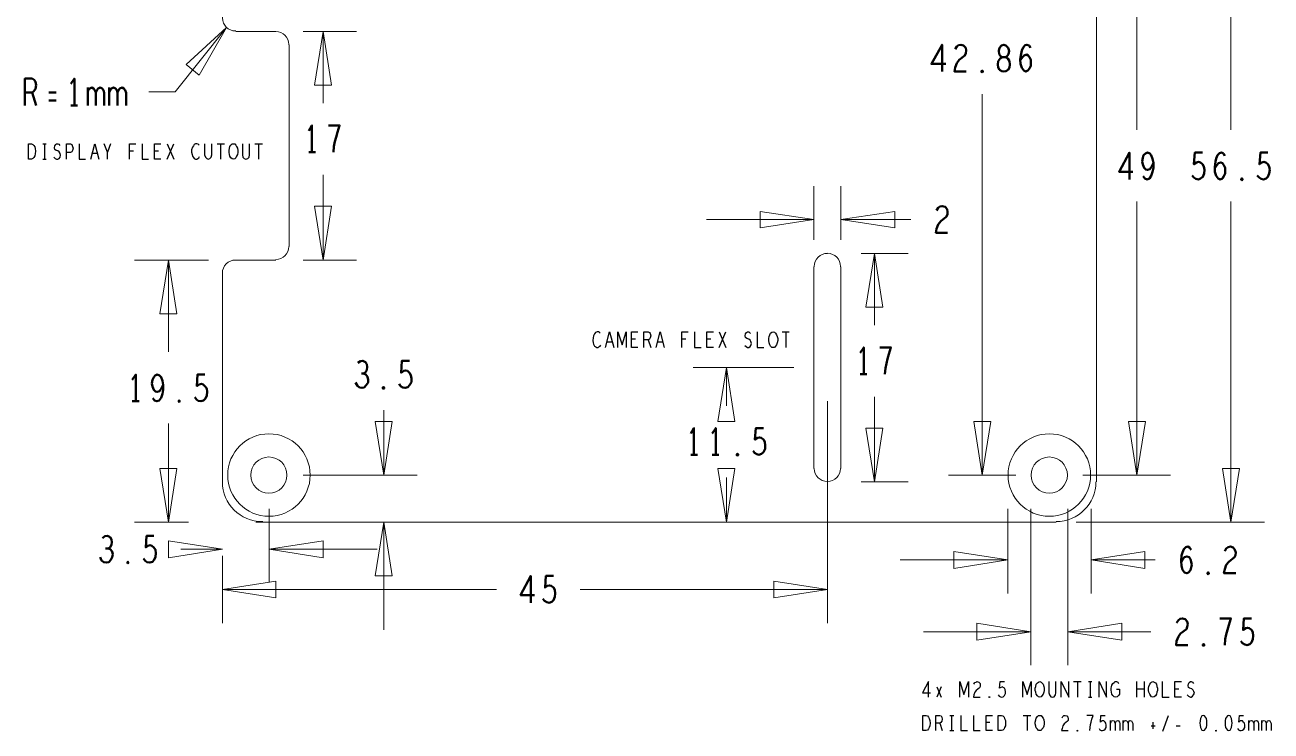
# Model space of a CAD drawing. Header units: inches. Extents: x 0.56 to 9.92, y 1.7 to 6.63.
# Drawn here: x 0.562 to 5.222, y 1.702 to 4.343 of the extents above; entities that cross this region are included whole.
import ezdxf

# ---------------------------------------------------------------- set-up
doc = ezdxf.new("R2010")
doc.units = ezdxf.units.IN
doc.header["$MEASUREMENT"] = 0
doc.layers.add('PDF_Geometry', color=7, linetype='Continuous')

msp = doc.modelspace()

# ---------------------------------------------------------------- linework, layer by layer
at = {"layer": 'PDF_Geometry', "lineweight": 13}
for points in [[(5.0717, 3.95), (5.0717, 5.325), (5.04, 5.1233)], [(4.5683, 2.6333), (4.5683, 5.1733), (4.5683, 2.6333)], [(4.72, 3.95), (4.72, 5.1233)], [(1.165, 4.195), (1.315, 4.3333), (1.1233, 4.0917)], [(1.2133, 4.155), (1.315, 4.3333)], [(1.6017, 4.3183), (1.8017, 4.3183)], [(1.6767, 4.3183), (1.645, 4.1167)], [(1.6767, 4.05), (1.6767, 4.3183)], [(1.7083, 4.1167), (1.6767, 4.3183)], [(1.55, 4.2683), (1.55, 3.5133), (1.55, 4.2683)], [(1.165, 4.195), (1.2133, 4.155)], [(1.645, 4.1167), (1.7083, 4.1167)], [(1.1233, 4.0917), (1.025, 4.0917)], [(4.1417, 4.0833), (4.1417, 2.6583)], [(1.6767, 3.7817), (1.6767, 3.4633)], [(3.5117, 3.5383), (3.5117, 3.74)], [(3.6133, 3.5383), (3.6133, 3.74)], [(4.72, 3.6817), (4.72, 2.6583)], [(5.0717, 3.6817), (5.0717, 2.4833)], [(1.645, 3.665), (1.6767, 3.4633)], [(1.7083, 3.665), (1.645, 3.665)], [(1.6767, 3.4633), (1.7083, 3.665)], [(3.3117, 3.645), (3.3117, 3.5833)], [(3.5117, 3.615), (3.3117, 3.645)], [(3.815, 3.645), (3.6133, 3.615)], [(3.815, 3.5833), (3.815, 3.645)], [(3.11, 3.615), (3.5117, 3.615)], [(3.3117, 3.5833), (3.5117, 3.615)], [(3.6133, 3.615), (3.815, 3.5833)], [(3.875, 3.615), (3.6133, 3.615)], [(1.2483, 3.4633), (0.9717, 3.4633)], [(1.0983, 3.4633), (1.0667, 3.2617)], [(1.0983, 3.12), (1.0983, 3.4633)], [(1.13, 3.2617), (1.0983, 3.4633)], [(1.35, 3.4633), (1.5, 3.4633)], [(1.35, 3.4633), (1.5, 3.4633)], [(1.6017, 3.4633), (1.8017, 3.4633)], [(3.6883, 3.4883), (3.865, 3.4883)], [(3.7383, 3.4883), (3.7067, 3.2867)], [(3.7383, 3.22), (3.7383, 3.4883)], [(3.77, 3.2867), (3.7383, 3.4883)], [(3.5117, 3.4383), (3.5117, 2.6833)], [(3.6133, 2.6833), (3.6133, 3.4383)], [(3.7067, 3.2867), (3.77, 3.2867)], [(1.0667, 3.2617), (1.13, 3.2617)], [(3.4367, 3.0617), (3.06, 3.0617)], [(3.185, 3.0617), (3.1533, 2.86)], [(3.2167, 2.86), (3.185, 3.0617)], [(3.185, 2.9183), (3.185, 3.0617)], [(3.7383, 2.9517), (3.7383, 2.6333)], [(1.9033, 2.9017), (1.9033, 2.6583)], [(3.5633, 2.935), (3.5633, 2.105)], [(1.0983, 2.8517), (1.0983, 2.4833)], [(1.935, 2.86), (1.8717, 2.86)], [(1.8717, 2.86), (1.9033, 2.6583)], [(1.9033, 2.6583), (1.935, 2.86)], [(3.1533, 2.86), (3.2167, 2.86)], [(4.11, 2.86), (4.1417, 2.6583)], [(4.1733, 2.86), (4.11, 2.86)], [(4.1417, 2.6583), (4.1733, 2.86)], [(4.6883, 2.86), (4.72, 2.6583)], [(4.7517, 2.86), (4.6883, 2.86)], [(4.72, 2.6583), (4.7517, 2.86)], [(3.7067, 2.835), (3.7383, 2.6333)], [(3.77, 2.835), (3.7067, 2.835)], [(3.7383, 2.6333), (3.77, 2.835)], [(1.0667, 2.6833), (1.0983, 2.4833)], [(1.13, 2.6833), (1.0667, 2.6833)], [(1.0983, 2.4833), (1.13, 2.6833)], [(1.6017, 2.6583), (2.0283, 2.6583)], [(3.1533, 2.6833), (3.185, 2.4833)], [(3.2167, 2.6833), (3.1533, 2.6833)], [(3.185, 2.65), (3.185, 2.4833), (3.2167, 2.6833)], [(4.2667, 2.6583), (4.015, 2.6583)], [(4.5183, 2.6583), (4.845, 2.6583)], [(5.04, 2.6833), (5.0717, 2.4833)], [(5.1033, 2.6833), (5.04, 2.6833)], [(5.0717, 2.4833), (5.1033, 2.6833)], [(3.6883, 2.6333), (3.865, 2.6333)], [(1.475, 2.5333), (1.475, 2.2567)], [(4.2367, 2.5333), (4.2367, 2.2167)], [(4.3233, 2.5333), (4.3233, 1.9483)], [(4.4617, 2.5333), (4.4617, 1.9483)], [(4.5483, 2.5333), (4.5483, 2.2167)], [(1.1733, 2.4833), (0.9717, 2.4833)], [(1.425, 2.4833), (2.0283, 2.4833)], [(1.45, 2.4833), (4.4183, 2.4833), (1.45, 2.4833)], [(1.9033, 2.4833), (1.8717, 2.2817)], [(1.9033, 2.08), (1.9033, 2.4833)], [(1.935, 2.2817), (1.9033, 2.4833)], [(3.4367, 2.4833), (3.06, 2.4833)], [(4.4933, 2.4833), (5.1967, 2.4833)], [(1.0983, 2.4133), (1.0983, 2.35)], [(1.3, 2.3817), (1.0983, 2.4133)], [(1.0983, 2.35), (1.3, 2.3817)], [(1.145, 2.3817), (1.3, 2.3817)], [(1.6767, 2.4133), (1.475, 2.3817)], [(1.8783, 2.3817), (1.475, 2.3817), (1.6767, 2.35)], [(1.6767, 2.35), (1.6767, 2.4133)], [(1.3, 2.2567), (1.3, 2.3567), (1.3, 2.105)], [(3.835, 2.3417), (4.2367, 2.3417)], [(4.035, 2.3733), (4.035, 2.31)], [(4.2367, 2.3417), (4.035, 2.3733)], [(4.035, 2.31), (4.2367, 2.3417)], [(4.75, 2.3733), (4.5483, 2.3417)], [(4.5483, 2.3417), (4.75, 2.31)], [(4.7883, 2.3417), (4.5483, 2.3417)], [(4.75, 2.31), (4.75, 2.3733)], [(1.5, 2.2617), (1.3, 2.2317)], [(1.5, 2.2), (1.5, 2.2617)], [(1.8717, 2.2817), (1.935, 2.2817)], [(3.3617, 2.2617), (3.3617, 2.2)], [(3.5633, 2.2317), (3.3617, 2.2617)], [(1.3, 2.2317), (1.5, 2.2)], [(2.325, 2.2317), (1.3, 2.2317)], [(2.6383, 2.2317), (3.5633, 2.2317)], [(3.3617, 2.2), (3.5633, 2.2317)], [(4.1217, 2.105), (4.1217, 2.0417)], [(4.3233, 2.0733), (4.1217, 2.105)], [(4.6633, 2.105), (4.4617, 2.0733)], [(4.6633, 2.0417), (4.6633, 2.105)], [(3.9217, 2.0733), (4.3233, 2.0733)], [(4.1217, 2.0417), (4.3233, 2.0733)], [(4.4617, 2.0733), (4.6633, 2.0417)], [(4.7717, 2.0733), (4.4617, 2.0733)]]:
    msp.add_lwpolyline(points, dxfattribs=at)
for points in [[(1.3492, 4.32, -0.409446), (1.3, 4.3683), (1.3, 5.1733), (1.3, 4.3683, 0.409446)], [(1.5483, 4.2692, 0.409446), (1.5, 4.3183), (1.35, 4.3183), (1.5, 4.3183, -0.409446)], [(1.5, 3.465, 0.404095), (1.5483, 3.5133, -0.404095)], [(1.3492, 3.4633, 0.41393), (1.3, 3.4142, -0.41393)], [(1.4492, 2.485, -0.412815), (1.3, 2.6333), (1.3, 3.4133), (1.3, 2.6333, 0.412815)], [(4.4183, 2.485, 0.411341), (4.5667, 2.6333, -0.411341)]]:
    msp.add_lwpolyline(points, format="xyb", close=True, dxfattribs=at)
at = {"layer": 'PDF_Geometry', "lineweight": 50}
for points in [[(3.9917, 4.1683), (3.9917, 4.2683), (3.9517, 4.1967), (4.005, 4.1967)], [(4.04, 4.2517), (4.0467, 4.2617), (4.0533, 4.2667), (4.0617, 4.2683), (4.0717, 4.265), (4.08, 4.2567), (4.0817, 4.2467), (4.08, 4.2367), (4.0767, 4.2283), (4.055, 4.2117), (4.0467, 4.2), (4.04, 4.1833), (4.0383, 4.1683), (4.0817, 4.1683)], [(4.2833, 4.21), (4.2917, 4.2217), (4.2983, 4.2283), (4.3067, 4.2317), (4.3133, 4.2283), (4.3183, 4.2217), (4.3233, 4.2117), (4.3233, 4.2), (4.3233, 4.19), (4.3183, 4.18), (4.3117, 4.1717), (4.305, 4.1683), (4.2967, 4.1717), (4.29, 4.1817), (4.285, 4.1967), (4.2833, 4.2133), (4.2867, 4.235), (4.29, 4.2467), (4.295, 4.2583), (4.3017, 4.2667), (4.3083, 4.2683), (4.3167, 4.265), (4.3217, 4.2567)], [(0.5617, 4.0417), (0.5617, 4.1417), (0.5883, 4.1417), (0.5967, 4.1367), (0.6017, 4.13), (0.6033, 4.1167), (0.6017, 4.1033), (0.595, 4.095), (0.5883, 4.09), (0.5617, 4.09)], [(0.7467, 4.0417), (0.7467, 4.1417), (0.7333, 4.1217)], [(0.7967, 4.0417), (0.7967, 4.1083)], [(0.7967, 4.09), (0.7983, 4.0983), (0.805, 4.105), (0.8117, 4.1083), (0.8183, 4.105), (0.8233, 4.0983), (0.8267, 4.09), (0.8267, 4.0417)], [(0.8267, 4.09), (0.83, 4.0983), (0.835, 4.105), (0.8433, 4.1083), (0.85, 4.105), (0.855, 4.0983), (0.8583, 4.0883), (0.8583, 4.0417)], [(0.8767, 4.0417), (0.8767, 4.1083)], [(0.8767, 4.09), (0.88, 4.0983), (0.885, 4.105), (0.8933, 4.1083), (0.9, 4.105), (0.905, 4.0983), (0.9083, 4.09), (0.9083, 4.0417)], [(0.9083, 4.09), (0.9117, 4.0983), (0.9167, 4.105), (0.925, 4.1083), (0.9317, 4.105), (0.9367, 4.0983), (0.94, 4.0883), (0.94, 4.0417)], [(0.5883, 4.09), (0.6033, 4.0417)], [(0.6783, 4.09), (0.6517, 4.09)], [(0.6517, 4.06), (0.6783, 4.06)], [(0.7333, 4.0417), (0.7583, 4.0417)], [(1.635, 3.8667), (1.635, 3.9667), (1.6233, 3.9467)], [(1.715, 3.8667), (1.7167, 3.8883), (1.72, 3.9067), (1.725, 3.9233), (1.73, 3.9417), (1.7383, 3.9667), (1.6967, 3.9667)], [(1.6233, 3.8667), (1.6483, 3.8667)], [(4.6917, 3.765), (4.6917, 3.865), (4.6533, 3.7933), (4.705, 3.7933)], [(4.7433, 3.7767), (4.75, 3.7683), (4.7583, 3.765), (4.7667, 3.7683), (4.7733, 3.7783), (4.7783, 3.7933), (4.7817, 3.8083), (4.7817, 3.8267), (4.7783, 3.8417), (4.7733, 3.855), (4.7683, 3.8617), (4.76, 3.865), (4.7517, 3.8617), (4.745, 3.855), (4.7417, 3.845), (4.74, 3.8317), (4.7417, 3.82), (4.7467, 3.8083), (4.7533, 3.8017), (4.76, 3.8), (4.7683, 3.8033), (4.775, 3.8117), (4.7817, 3.8267)], [(4.9267, 3.78), (4.9333, 3.7717), (4.94, 3.7667), (4.95, 3.765), (4.9583, 3.7683), (4.9667, 3.775), (4.9717, 3.7867), (4.9733, 3.8), (4.97, 3.8133), (4.965, 3.8217), (4.9583, 3.8283), (4.95, 3.83), (4.9433, 3.8283), (4.9333, 3.8217), (4.9367, 3.865), (4.965, 3.865)], [(5.0117, 3.8067), (5.0183, 3.8183), (5.025, 3.825), (5.0333, 3.8283), (5.04, 3.825), (5.045, 3.8183), (5.05, 3.8083), (5.05, 3.7967), (5.05, 3.7867), (5.045, 3.7767), (5.04, 3.7683), (5.0317, 3.765), (5.0233, 3.7683), (5.0167, 3.7783), (5.0117, 3.7933), (5.0117, 3.81), (5.0133, 3.8317), (5.0167, 3.8433), (5.0217, 3.855), (5.0283, 3.8633), (5.0367, 3.865), (5.0433, 3.8617), (5.0483, 3.8533)], [(5.17, 3.78), (5.1767, 3.7717), (5.185, 3.7667), (5.1933, 3.765), (5.2033, 3.7683), (5.21, 3.775), (5.215, 3.7867), (5.2167, 3.8), (5.215, 3.8133), (5.21, 3.8217), (5.2017, 3.8283), (5.195, 3.83), (5.1867, 3.8283), (5.1783, 3.8217), (5.1817, 3.865), (5.21, 3.865)], [(3.97, 3.6483), (3.9767, 3.6583), (3.9833, 3.6633), (3.9917, 3.665), (4.0033, 3.6617), (4.01, 3.6533), (4.0117, 3.6433), (4.0117, 3.6333), (4.0067, 3.625), (3.9867, 3.6083), (3.9767, 3.5967), (3.97, 3.58), (3.9683, 3.565), (4.0117, 3.565)], [(3.6983, 3.0367), (3.6983, 3.1367), (3.685, 3.1167)], [(3.7767, 3.0367), (3.78, 3.0583), (3.7833, 3.0767), (3.7867, 3.0933), (3.7917, 3.1117), (3.8, 3.1367), (3.7583, 3.1367)], [(1.8283, 3.0383), (1.835, 3.0433), (1.84, 3.0517), (1.8417, 3.0633), (1.84, 3.0733), (1.835, 3.0817), (1.825, 3.0867), (1.8167, 3.085), (1.8067, 3.0783)], [(1.9617, 3), (1.9667, 2.9917), (1.975, 2.9867), (1.9833, 2.985), (1.9933, 2.9883), (2, 2.995), (2.0067, 3.0067), (2.0067, 3.02), (2.005, 3.0333), (2, 3.0417), (1.9917, 3.0483), (1.985, 3.05), (1.9783, 3.0483), (1.9683, 3.0417), (1.9717, 3.0867), (2, 3.0867)], [(0.9767, 2.935), (0.9767, 3.035), (0.9633, 3.015)], [(1.04, 2.9467), (1.0467, 2.9383), (1.055, 2.935), (1.0633, 2.9383), (1.0717, 2.9483), (1.0767, 2.9633), (1.0783, 2.9783), (1.0783, 2.9967), (1.0767, 3.0117), (1.0717, 3.025), (1.065, 3.0317), (1.0567, 3.035), (1.0483, 3.0317), (1.0433, 3.025), (1.0383, 3.015), (1.0367, 3.0017), (1.0383, 2.99), (1.0433, 2.9783), (1.05, 2.9717), (1.0567, 2.97), (1.065, 2.9733), (1.0717, 2.9817), (1.0783, 2.9967)], [(1.1967, 2.95), (1.2033, 2.9417), (1.21, 2.9367), (1.22, 2.935), (1.23, 2.9383), (1.2367, 2.945), (1.2417, 2.9567), (1.2433, 2.97), (1.2417, 2.9833), (1.235, 2.9917), (1.2283, 2.9983), (1.2217, 3), (1.2133, 2.9983), (1.205, 2.9917), (1.2067, 3.035), (1.235, 3.035)], [(1.7983, 3.005), (1.805, 2.9933), (1.8133, 2.9867), (1.8217, 2.985), (1.83, 2.9867), (1.8383, 2.995), (1.845, 3.005), (1.845, 3.015), (1.8433, 3.0267), (1.8367, 3.035), (1.8283, 3.0383), (1.82, 3.0383)], [(3.685, 3.0367), (3.71, 3.0367)], [(0.9633, 2.935), (0.9883, 2.935)], [(3.0633, 2.735), (3.0633, 2.835), (3.0517, 2.815)], [(3.145, 2.735), (3.145, 2.835), (3.1317, 2.815)], [(3.285, 2.75), (3.29, 2.7417), (3.2983, 2.7367), (3.3067, 2.735), (3.3167, 2.7383), (3.3233, 2.745), (3.33, 2.7567), (3.33, 2.77), (3.3283, 2.7833), (3.3233, 2.7917), (3.315, 2.7983), (3.3083, 2.8), (3.3017, 2.7983), (3.2917, 2.7917), (3.295, 2.835), (3.3233, 2.835)], [(3.0517, 2.735), (3.0767, 2.735)], [(3.1317, 2.735), (3.1567, 2.735)], [(0.8733, 2.385), (0.88, 2.39), (0.885, 2.3983), (0.8867, 2.4083), (0.885, 2.4183), (0.88, 2.4267), (0.87, 2.4317), (0.86, 2.43), (0.8517, 2.4233)], [(1.005, 2.3467), (1.0117, 2.3383), (1.0183, 2.3333), (1.0283, 2.3317), (1.0383, 2.335), (1.045, 2.3417), (1.05, 2.3533), (1.0517, 2.3667), (1.05, 2.38), (1.0433, 2.3883), (1.0367, 2.395), (1.03, 2.3967), (1.0217, 2.395), (1.0133, 2.3883), (1.0167, 2.4317), (1.0433, 2.4317)], [(0.8433, 2.3517), (0.8483, 2.34), (0.8567, 2.3333), (0.8667, 2.3317), (0.875, 2.3333), (0.8833, 2.3417), (0.8883, 2.3517), (0.89, 2.3617), (0.8883, 2.3733), (0.88, 2.3817), (0.8733, 2.385), (0.8633, 2.385)], [(4.885, 2.3333), (4.8917, 2.345), (4.8983, 2.3517), (4.9067, 2.355), (4.915, 2.3517), (4.92, 2.345), (4.9233, 2.335), (4.925, 2.3233), (4.9233, 2.3133), (4.92, 2.3033), (4.9133, 2.295), (4.9067, 2.2917), (4.8983, 2.295), (4.89, 2.305), (4.8867, 2.32), (4.885, 2.3367), (4.8867, 2.3583), (4.89, 2.37), (4.895, 2.3817), (4.9033, 2.39), (4.91, 2.3917), (4.9167, 2.3883), (4.9233, 2.38)], [(5.0483, 2.375), (5.0533, 2.385), (5.0617, 2.39), (5.07, 2.3917), (5.08, 2.3883), (5.0867, 2.38), (5.09, 2.37), (5.0883, 2.36), (5.085, 2.3517), (5.0633, 2.335), (5.0533, 2.3233), (5.0483, 2.3067), (5.045, 2.2917), (5.09, 2.2917)], [(2.4533, 2.1817), (2.4533, 2.2817), (2.415, 2.21), (2.4667, 2.21)], [(2.4983, 2.1967), (2.505, 2.1883), (2.5133, 2.1833), (2.5217, 2.1817), (2.5317, 2.185), (2.5383, 2.1917), (2.5433, 2.2033), (2.545, 2.2167), (2.5433, 2.23), (2.5383, 2.2383), (2.53, 2.245), (2.5233, 2.2467), (2.515, 2.245), (2.5067, 2.2383), (2.51, 2.2817), (2.5383, 2.2817)], [(4.8683, 2.1067), (4.875, 2.1167), (4.8817, 2.1217), (4.89, 2.1233), (4.9, 2.12), (4.9083, 2.1117), (4.91, 2.1017), (4.9083, 2.0917), (4.905, 2.0833), (4.8833, 2.0667), (4.875, 2.055), (4.8683, 2.0383), (4.8667, 2.0233), (4.91, 2.0233)], [(5.0483, 2.0233), (5.05, 2.045), (5.0533, 2.0633), (5.0583, 2.08), (5.0633, 2.0983), (5.0717, 2.1233), (5.03, 2.1233)], [(5.1083, 2.0383), (5.115, 2.03), (5.1233, 2.025), (5.1317, 2.0233), (5.1417, 2.0267), (5.1483, 2.0333), (5.1533, 2.045), (5.155, 2.0583), (5.1533, 2.0717), (5.1483, 2.08), (5.14, 2.0867), (5.1333, 2.0883), (5.1267, 2.0867), (5.1167, 2.08), (5.12, 2.1233), (5.1483, 2.1233)]]:
    msp.add_lwpolyline(points, dxfattribs=at)
for points in [[(4.2217, 4.1683), (4.23, 4.17), (4.2383, 4.175), (4.2433, 4.1833), (4.245, 4.195), (4.2433, 4.2067), (4.2367, 4.2167), (4.2283, 4.2217), (4.2167, 4.2217), (4.2117, 4.225), (4.205, 4.2333), (4.2033, 4.245), (4.2067, 4.2567), (4.2133, 4.265), (4.2217, 4.2683), (4.23, 4.265), (4.2383, 4.2567), (4.2417, 4.245), (4.24, 4.2333), (4.2333, 4.225), (4.2283, 4.2217), (4.2167, 4.2217), (4.2083, 4.2167), (4.2017, 4.2067), (4.2, 4.195), (4.2017, 4.1833), (4.2067, 4.175), (4.215, 4.17)], [(4.1417, 4.165), (4.1383, 4.1667), (4.1383, 4.17), (4.1417, 4.1717), (4.1433, 4.17), (4.1433, 4.1667)], [(5.1117, 3.7617), (5.11, 3.7633), (5.11, 3.7667), (5.1117, 3.7683), (5.115, 3.7667), (5.115, 3.7633)], [(1.9033, 2.9817), (1.9, 2.9833), (1.9, 2.9867), (1.9033, 2.9883), (1.905, 2.9867), (1.905, 2.9833)], [(1.1383, 2.9317), (1.1367, 2.9333), (1.1367, 2.9367), (1.1383, 2.9383), (1.14, 2.9367), (1.14, 2.9333)], [(3.2267, 2.7317), (3.2233, 2.7333), (3.2233, 2.7367), (3.2267, 2.7383), (3.2283, 2.7367), (3.2283, 2.7333)], [(0.9467, 2.3283), (0.945, 2.33), (0.945, 2.3333), (0.9467, 2.335), (0.9483, 2.3333), (0.9483, 2.33)], [(4.9867, 2.2883), (4.9833, 2.29), (4.9833, 2.2933), (4.9867, 2.295), (4.9883, 2.2933), (4.9883, 2.29)], [(4.97, 2.02), (4.9667, 2.0217), (4.9667, 2.025), (4.97, 2.0267), (4.9717, 2.025), (4.9717, 2.0217)]]:
    msp.add_lwpolyline(points, close=True, dxfattribs=at)
at = {"layer": 'PDF_Geometry', "lineweight": 25}
for points in [[(0.575, 3.84), (0.575, 3.8983), (0.5867, 3.8983), (0.5917, 3.895), (0.595, 3.8917), (0.5983, 3.8867), (0.6, 3.88), (0.6017, 3.87), (0.6, 3.86), (0.5983, 3.8533), (0.595, 3.8467), (0.5917, 3.8433), (0.5867, 3.84)], [(1.3417, 3.84), (1.3367, 3.8417), (1.3317, 3.845), (1.3283, 3.8517), (1.3267, 3.8583), (1.325, 3.865), (1.325, 3.8733), (1.3267, 3.8817), (1.3283, 3.8883), (1.3317, 3.8933), (1.3367, 3.8983), (1.3417, 3.8983), (1.3467, 3.8983), (1.35, 3.8933), (1.3533, 3.8883), (1.3567, 3.8817), (1.3583, 3.8733), (1.3583, 3.865), (1.3567, 3.8583), (1.3533, 3.8517), (1.35, 3.845), (1.3467, 3.8417)], [(3.36, 3.1367), (3.355, 3.1367), (3.35, 3.1417), (3.3467, 3.1467), (3.345, 3.1533), (3.3433, 3.1617), (3.3433, 3.17), (3.345, 3.1767), (3.3467, 3.1833), (3.35, 3.19), (3.355, 3.1933), (3.36, 3.195), (3.365, 3.1933), (3.3683, 3.19), (3.3717, 3.1833), (3.375, 3.1767), (3.3767, 3.17), (3.3767, 3.1617), (3.375, 3.1533), (3.3717, 3.1467), (3.3683, 3.1417), (3.365, 3.1367)], [(4.3567, 1.8283), (4.3517, 1.83), (4.3483, 1.8333), (4.3433, 1.84), (4.3417, 1.8467), (4.34, 1.8533), (4.34, 1.8617), (4.3417, 1.8683), (4.3433, 1.8767), (4.3483, 1.8817), (4.3517, 1.885), (4.3567, 1.8867), (4.3617, 1.885), (4.365, 1.8817), (4.37, 1.8767), (4.3717, 1.8683), (4.3733, 1.8617), (4.3733, 1.8533), (4.3717, 1.8467), (4.37, 1.84), (4.365, 1.8333), (4.3617, 1.83)], [(4.78, 1.8283), (4.775, 1.83), (4.7717, 1.8333), (4.7683, 1.84), (4.765, 1.8467), (4.7633, 1.8533), (4.7633, 1.8617), (4.765, 1.8683), (4.7683, 1.8767), (4.7717, 1.8817), (4.775, 1.885), (4.78, 1.8867), (4.785, 1.885), (4.79, 1.8817), (4.7933, 1.8767), (4.795, 1.8683), (4.7967, 1.8617), (4.7967, 1.8533), (4.795, 1.8467), (4.7933, 1.84), (4.79, 1.8333), (4.785, 1.83)], [(4.1683, 1.8267), (4.1667, 1.8283), (4.1667, 1.83), (4.1683, 1.83), (4.17, 1.83), (4.17, 1.8283)], [(3.92, 1.7033), (3.92, 1.76), (3.9317, 1.76), (3.9367, 1.7583), (3.94, 1.7533), (3.9433, 1.7483), (3.945, 1.7417), (3.9467, 1.7317), (3.945, 1.7217), (3.9433, 1.715), (3.94, 1.71), (3.9367, 1.705), (3.9317, 1.7033)], [(4.2017, 1.7033), (4.2017, 1.76), (4.2133, 1.76), (4.2183, 1.7583), (4.2233, 1.7533), (4.225, 1.7483), (4.2283, 1.7417), (4.2283, 1.7317), (4.2283, 1.7217), (4.225, 1.715), (4.2233, 1.71), (4.2183, 1.705), (4.2133, 1.7033)], [(4.3567, 1.7033), (4.3517, 1.7033), (4.3483, 1.7083), (4.3433, 1.7133), (4.3417, 1.72), (4.34, 1.7283), (4.34, 1.735), (4.3417, 1.7433), (4.3433, 1.75), (4.3483, 1.7567), (4.3517, 1.76), (4.3567, 1.76), (4.3617, 1.76), (4.365, 1.7567), (4.37, 1.75), (4.3717, 1.7433), (4.3733, 1.735), (4.3733, 1.7283), (4.3717, 1.72), (4.37, 1.7133), (4.365, 1.7083), (4.3617, 1.7033)], [(4.9683, 1.76), (4.9633, 1.7583), (4.96, 1.7533), (4.9583, 1.7483), (4.9567, 1.74), (4.955, 1.7317), (4.9567, 1.7233), (4.9583, 1.715), (4.96, 1.71), (4.9633, 1.705), (4.9683, 1.7033), (4.9733, 1.705), (4.9767, 1.71), (4.98, 1.715), (4.9817, 1.7233), (4.9817, 1.7317), (4.9817, 1.74), (4.98, 1.7483), (4.9767, 1.7533), (4.9733, 1.7583)], [(5.0633, 1.76), (5.0583, 1.7583), (5.055, 1.7533), (5.0517, 1.7483), (5.05, 1.74), (5.05, 1.7317), (5.05, 1.7233), (5.0517, 1.715), (5.055, 1.71), (5.0583, 1.705), (5.0633, 1.7033), (5.0683, 1.705), (5.0717, 1.71), (5.0733, 1.715), (5.075, 1.7233), (5.0767, 1.7317), (5.075, 1.74), (5.0733, 1.7483), (5.0717, 1.7533), (5.0683, 1.7583)], [(4.4983, 1.7017), (4.4967, 1.7017), (4.4967, 1.7033), (4.4983, 1.705), (4.4983, 1.7033)], [(5.015, 1.7017), (5.015, 1.7033), (5.015, 1.705), (5.0167, 1.7033), (5.0167, 1.7017)]]:
    msp.add_lwpolyline(points, close=True, dxfattribs=at)
for points in [[(0.6283, 3.8983), (0.6417, 3.8983)], [(0.635, 3.8983), (0.635, 3.84)], [(0.67, 3.8483), (0.675, 3.8433), (0.68, 3.84), (0.685, 3.84), (0.69, 3.8433), (0.6933, 3.8483), (0.695, 3.855), (0.6933, 3.8617), (0.69, 3.8683), (0.685, 3.8717), (0.6783, 3.8733), (0.6733, 3.8767), (0.6717, 3.8833), (0.6733, 3.89), (0.6767, 3.895), (0.68, 3.8983), (0.685, 3.8983), (0.6883, 3.8967), (0.6917, 3.8917)], [(0.7167, 3.84), (0.7167, 3.8983), (0.7317, 3.8983), (0.7367, 3.895), (0.74, 3.8883), (0.7417, 3.8817), (0.74, 3.8733), (0.7367, 3.8683), (0.7317, 3.865), (0.7167, 3.865)], [(0.765, 3.8983), (0.765, 3.84), (0.7883, 3.84)], [(0.8083, 3.84), (0.8233, 3.8983), (0.8383, 3.84)], [(0.87, 3.84), (0.87, 3.8667), (0.8583, 3.8983)], [(0.8817, 3.8983), (0.87, 3.8667)], [(0.9533, 3.84), (0.9533, 3.8983), (0.9767, 3.8983)], [(0.9683, 3.87), (0.9533, 3.87)], [(1, 3.8983), (1, 3.84), (1.0233, 3.84)], [(1.07, 3.84), (1.0467, 3.84), (1.0467, 3.8983), (1.07, 3.8983)], [(1.0617, 3.87), (1.0467, 3.87)], [(1.0933, 3.84), (1.1183, 3.8983)], [(1.0933, 3.8983), (1.1183, 3.84)], [(1.2133, 3.8933), (1.21, 3.8967), (1.205, 3.8983), (1.2, 3.8983), (1.195, 3.895), (1.1917, 3.89), (1.1883, 3.885), (1.185, 3.875), (1.185, 3.8667), (1.1867, 3.8583), (1.1883, 3.8517), (1.1917, 3.8467), (1.195, 3.8433), (1.2, 3.84), (1.205, 3.84), (1.2083, 3.8433), (1.2117, 3.845), (1.215, 3.85)], [(1.2333, 3.8983), (1.2333, 3.8567), (1.2367, 3.8483), (1.2417, 3.8433), (1.2467, 3.84), (1.2533, 3.8433), (1.2583, 3.8483), (1.26, 3.8567), (1.26, 3.8983)], [(1.28, 3.8983), (1.3083, 3.8983)], [(1.2933, 3.8983), (1.2933, 3.84)], [(1.375, 3.8983), (1.375, 3.8567), (1.3767, 3.8483), (1.3817, 3.8433), (1.3883, 3.84), (1.395, 3.8433), (1.4, 3.8483), (1.4017, 3.8567), (1.4017, 3.8983)], [(1.4217, 3.8983), (1.45, 3.8983)], [(1.435, 3.8983), (1.435, 3.84)], [(0.6283, 3.84), (0.6417, 3.84)], [(0.8333, 3.8617), (0.8133, 3.8617)], [(2.7133, 3.19), (2.71, 3.1917), (2.7067, 3.195), (2.7017, 3.195), (2.695, 3.1917), (2.6917, 3.1867), (2.6883, 3.18), (2.6867, 3.1717), (2.685, 3.1617), (2.6867, 3.1533), (2.6883, 3.1483), (2.6917, 3.1417), (2.6967, 3.1383), (2.7, 3.1367), (2.705, 3.1367), (2.7083, 3.1383), (2.7133, 3.1417), (2.715, 3.145)], [(2.7333, 3.1367), (2.7483, 3.195), (2.7633, 3.1367)], [(2.7783, 3.1367), (2.7783, 3.195), (2.795, 3.1467), (2.81, 3.195), (2.81, 3.1367)], [(2.8533, 3.1367), (2.83, 3.1367), (2.83, 3.195), (2.8533, 3.195)], [(2.8767, 3.1367), (2.8767, 3.195), (2.8917, 3.195), (2.8967, 3.1917), (2.9, 3.1883), (2.9017, 3.18), (2.9, 3.1717), (2.8967, 3.1667), (2.8917, 3.165), (2.8767, 3.165)], [(2.9217, 3.1367), (2.9367, 3.195), (2.9517, 3.1367)], [(3.0183, 3.1367), (3.0183, 3.195), (3.0417, 3.195)], [(3.065, 3.195), (3.065, 3.1367), (3.09, 3.1367)], [(3.1367, 3.1367), (3.1117, 3.1367), (3.1117, 3.195), (3.1367, 3.195)], [(3.1583, 3.1367), (3.1833, 3.195)], [(3.1583, 3.195), (3.1833, 3.1367)], [(3.2533, 3.1433), (3.2583, 3.14), (3.2633, 3.1367), (3.2683, 3.1367), (3.2733, 3.14), (3.2767, 3.1433), (3.2783, 3.1517), (3.2767, 3.1583), (3.2733, 3.1633), (3.2683, 3.1667), (3.2617, 3.17), (3.2567, 3.1733), (3.255, 3.18), (3.2567, 3.1867), (3.26, 3.1917), (3.2633, 3.195), (3.2683, 3.195), (3.2717, 3.1917), (3.275, 3.1883)], [(3.3, 3.195), (3.3, 3.1367), (3.325, 3.1367)], [(3.3933, 3.195), (3.42, 3.195)], [(3.4067, 3.195), (3.4067, 3.1367)], [(2.7567, 3.1567), (2.7383, 3.1567)], [(2.845, 3.1667), (2.83, 3.1667)], [(2.8917, 3.165), (2.9017, 3.1367)], [(2.945, 3.1567), (2.9267, 3.1567)], [(3.0333, 3.1667), (3.0183, 3.1667)], [(3.1267, 3.1667), (3.1117, 3.1667)], [(3.94, 1.8283), (3.94, 1.8867), (3.9183, 1.845), (3.9483, 1.845)], [(3.9717, 1.8667), (3.9883, 1.8283)], [(3.9883, 1.8667), (3.9717, 1.8283)], [(4.0583, 1.8283), (4.0583, 1.8867), (4.0733, 1.8383), (4.09, 1.8867), (4.09, 1.8283)], [(4.11, 1.8767), (4.1133, 1.8833), (4.1183, 1.885), (4.1217, 1.8867), (4.1283, 1.885), (4.1333, 1.88), (4.1333, 1.8733), (4.1333, 1.8683), (4.1317, 1.8633), (4.1183, 1.8533), (4.1133, 1.8467), (4.11, 1.8367), (4.1083, 1.8283), (4.1333, 1.8283)], [(4.2017, 1.8367), (4.205, 1.8317), (4.21, 1.83), (4.215, 1.8283), (4.22, 1.83), (4.225, 1.835), (4.2283, 1.8417), (4.2283, 1.8483), (4.2267, 1.8567), (4.225, 1.8617), (4.22, 1.865), (4.2167, 1.8667), (4.2117, 1.865), (4.2067, 1.8617), (4.2083, 1.8867), (4.225, 1.8867)], [(4.2933, 1.8283), (4.2933, 1.8867), (4.31, 1.8383), (4.325, 1.8867), (4.325, 1.8283)], [(4.39, 1.8867), (4.39, 1.845), (4.3933, 1.8367), (4.3983, 1.83), (4.4033, 1.8283), (4.41, 1.83), (4.415, 1.8367), (4.4167, 1.845), (4.4167, 1.8867)], [(4.4367, 1.8283), (4.4367, 1.8867), (4.465, 1.8283), (4.465, 1.8867)], [(4.4833, 1.8867), (4.5117, 1.8867)], [(4.4983, 1.8867), (4.4983, 1.8283)], [(4.5383, 1.8867), (4.5517, 1.8867)], [(4.545, 1.8867), (4.545, 1.8283)], [(4.5783, 1.8283), (4.5783, 1.8867), (4.6067, 1.8283), (4.6067, 1.8867)], [(4.6433, 1.8583), (4.655, 1.8583), (4.655, 1.84), (4.6517, 1.835), (4.6467, 1.83), (4.6417, 1.8283), (4.635, 1.83), (4.63, 1.835), (4.6267, 1.84), (4.625, 1.8467), (4.6233, 1.855), (4.6233, 1.8617), (4.625, 1.8667), (4.6267, 1.8733), (4.63, 1.88), (4.635, 1.8833), (4.6383, 1.8867), (4.6433, 1.8867), (4.6483, 1.885), (4.6517, 1.88)], [(4.72, 1.8283), (4.72, 1.8867)], [(4.7467, 1.8867), (4.7467, 1.8283)], [(4.815, 1.8867), (4.815, 1.8283), (4.84, 1.8283)], [(4.8867, 1.8283), (4.8617, 1.8283), (4.8617, 1.8867), (4.8867, 1.8867)], [(4.9083, 1.8367), (4.9133, 1.8317), (4.92, 1.8283), (4.9233, 1.8283), (4.9283, 1.8317), (4.9317, 1.8367), (4.935, 1.8433), (4.9333, 1.85), (4.93, 1.855), (4.925, 1.86), (4.9167, 1.8617), (4.9133, 1.865), (4.9117, 1.8717), (4.9133, 1.8783), (4.915, 1.8833), (4.92, 1.8867), (4.9233, 1.8867), (4.9283, 1.885), (4.9317, 1.88)], [(4.5383, 1.8283), (4.5517, 1.8283)], [(4.7467, 1.8583), (4.72, 1.8583)], [(4.8767, 1.8583), (4.8617, 1.8583)], [(3.9683, 1.7033), (3.9683, 1.76), (3.9833, 1.76), (3.9883, 1.7583), (3.99, 1.7533), (3.9917, 1.7467), (3.99, 1.7383), (3.9867, 1.7333), (3.9833, 1.7317), (3.9683, 1.7317)], [(3.9833, 1.7317), (3.9917, 1.7033)], [(4.02, 1.76), (4.035, 1.76)], [(4.0267, 1.76), (4.0267, 1.7033)], [(4.0617, 1.76), (4.0617, 1.7033), (4.0867, 1.7033)], [(4.1083, 1.76), (4.1083, 1.7033), (4.1333, 1.7033)], [(4.18, 1.7033), (4.1567, 1.7033), (4.1567, 1.76), (4.18, 1.76)], [(4.17, 1.7333), (4.1567, 1.7333)], [(4.295, 1.76), (4.3233, 1.76)], [(4.31, 1.76), (4.31, 1.7033)], [(4.44, 1.7517), (4.4433, 1.7567), (4.4467, 1.76), (4.4517, 1.76), (4.4583, 1.7583), (4.4617, 1.7533), (4.4633, 1.7483), (4.4633, 1.7417), (4.46, 1.7383), (4.4483, 1.7283), (4.4433, 1.7217), (4.44, 1.7117), (4.4383, 1.7033), (4.4633, 1.7033)], [(4.5433, 1.7033), (4.545, 1.715), (4.5467, 1.7267), (4.5483, 1.735), (4.5517, 1.7467), (4.5567, 1.76), (4.5333, 1.76)], [(4.5783, 1.7117), (4.5817, 1.7067), (4.5867, 1.7033), (4.5917, 1.7033), (4.5967, 1.705), (4.6017, 1.7083), (4.605, 1.715), (4.605, 1.7233), (4.6033, 1.7317), (4.6017, 1.735), (4.5967, 1.74), (4.5933, 1.74), (4.5883, 1.74), (4.5833, 1.735), (4.585, 1.76), (4.6017, 1.76)], [(4.6217, 1.7033), (4.6217, 1.7417)], [(4.6217, 1.7317), (4.6233, 1.735), (4.625, 1.74), (4.63, 1.7417), (4.635, 1.74), (4.6367, 1.735), (4.6383, 1.7317), (4.6383, 1.7033)], [(4.6383, 1.7317), (4.6417, 1.735), (4.6433, 1.74), (4.6483, 1.7417), (4.6517, 1.74), (4.655, 1.735), (4.6567, 1.73), (4.6567, 1.7033)], [(4.6683, 1.7033), (4.6683, 1.7417)], [(4.6683, 1.7317), (4.67, 1.735), (4.6733, 1.74), (4.6767, 1.7417), (4.6817, 1.74), (4.685, 1.735), (4.6867, 1.7317), (4.6867, 1.7033)], [(4.6867, 1.7317), (4.6883, 1.735), (4.6917, 1.74), (4.695, 1.7417), (4.7, 1.74), (4.7017, 1.735), (4.705, 1.73), (4.705, 1.7033)], [(4.78, 1.735), (4.78, 1.71)], [(4.8167, 1.7017), (4.8383, 1.76)], [(5.0967, 1.7117), (5.1, 1.7067), (5.105, 1.7033), (5.11, 1.7033), (5.115, 1.705), (5.12, 1.7083), (5.1233, 1.715), (5.1233, 1.7233), (5.1217, 1.7317), (5.1183, 1.735), (5.115, 1.74), (5.11, 1.74), (5.1067, 1.74), (5.1017, 1.735), (5.1033, 1.76), (5.1183, 1.76)], [(5.1383, 1.7033), (5.1383, 1.7417)], [(5.1383, 1.7317), (5.14, 1.735), (5.1433, 1.74), (5.1483, 1.7417), (5.1517, 1.74), (5.155, 1.735), (5.1567, 1.7317), (5.1567, 1.7033)], [(5.1567, 1.7317), (5.1583, 1.735), (5.1617, 1.74), (5.1667, 1.7417), (5.17, 1.74), (5.1733, 1.735), (5.175, 1.73), (5.175, 1.7033)], [(5.1867, 1.7033), (5.1867, 1.7417)], [(5.1867, 1.7317), (5.1883, 1.735), (5.19, 1.74), (5.195, 1.7417), (5.2, 1.74), (5.2017, 1.735), (5.2033, 1.7317), (5.2033, 1.7033)], [(5.2033, 1.7317), (5.2067, 1.735), (5.2083, 1.74), (5.2133, 1.7417), (5.2167, 1.74), (5.22, 1.735), (5.2217, 1.73), (5.2217, 1.7033)], [(4.02, 1.7033), (4.035, 1.7033)], [(4.7733, 1.7217), (4.7883, 1.7217)], [(4.8667, 1.7217), (4.8817, 1.7217)]]:
    msp.add_lwpolyline(points, dxfattribs=at)
at = {"layer": 'PDF_Geometry', "lineweight": 13}
for centre, radius in [((1.4742, 2.6592), 0.1542), ((4.3925, 2.6592), 0.1542), ((1.4741, 2.6591), 0.0676), ((4.3924, 2.6591), 0.0676)]:
    msp.add_circle(centre, radius, dxfattribs=at)
for centre, start, end in [((3.5625, 3.4391), 90.0277, 179.9723), ((3.5625, 3.4392), 359.9774, 89.0432), ((3.5625, 2.6842), 180.9568, 270.0226), ((3.5625, 2.6842), 270.9932, 359.0068)]:
    msp.add_arc(centre, 0.0492, start, end, dxfattribs=at)
for points in [[(1.3492, 4.32), (1.35, 4.32), (1.3502, 4.32), (1.35, 4.32)], [(1.3492, 4.32), (1.35, 4.32), (1.3502, 4.32), (1.35, 4.32)], [(1.5483, 4.2683), (1.5483, 4.2681), (1.5483, 4.2683), (1.5483, 4.2692)], [(1.5483, 4.2683), (1.5483, 4.2681), (1.5483, 4.2683), (1.5483, 4.2692)], [(1.35, 3.4633), (1.3502, 3.4633), (1.35, 3.4633), (1.3492, 3.4633)], [(1.35, 3.4633), (1.3502, 3.4633), (1.35, 3.4633), (1.3492, 3.4633)], [(3.5633, 3.4883), (3.5635, 3.4883), (3.5633, 3.4883), (3.5625, 3.4883)], [(1.3, 3.4142), (1.3, 3.4133), (1.3, 3.4131), (1.3, 3.4133)], [(1.3, 3.4142), (1.3, 3.4133), (1.3, 3.4131), (1.3, 3.4133)], [(3.5133, 3.4392), (3.5133, 3.4383), (3.5133, 3.4381), (3.5133, 3.4383)], [(3.6117, 3.4383), (3.6117, 3.4381), (3.6117, 3.4383), (3.6117, 3.4392)], [(3.5625, 2.635), (3.5633, 2.635), (3.5635, 2.635), (3.5633, 2.635)], [(1.4492, 2.485), (1.4516, 2.485), (1.4519, 2.485), (1.45, 2.485)], [(1.4492, 2.485), (1.4516, 2.485), (1.4519, 2.485), (1.45, 2.485)]]:
    msp.add_open_spline(points, degree=3, dxfattribs=at)

doc.saveas('drawing.dxf')
